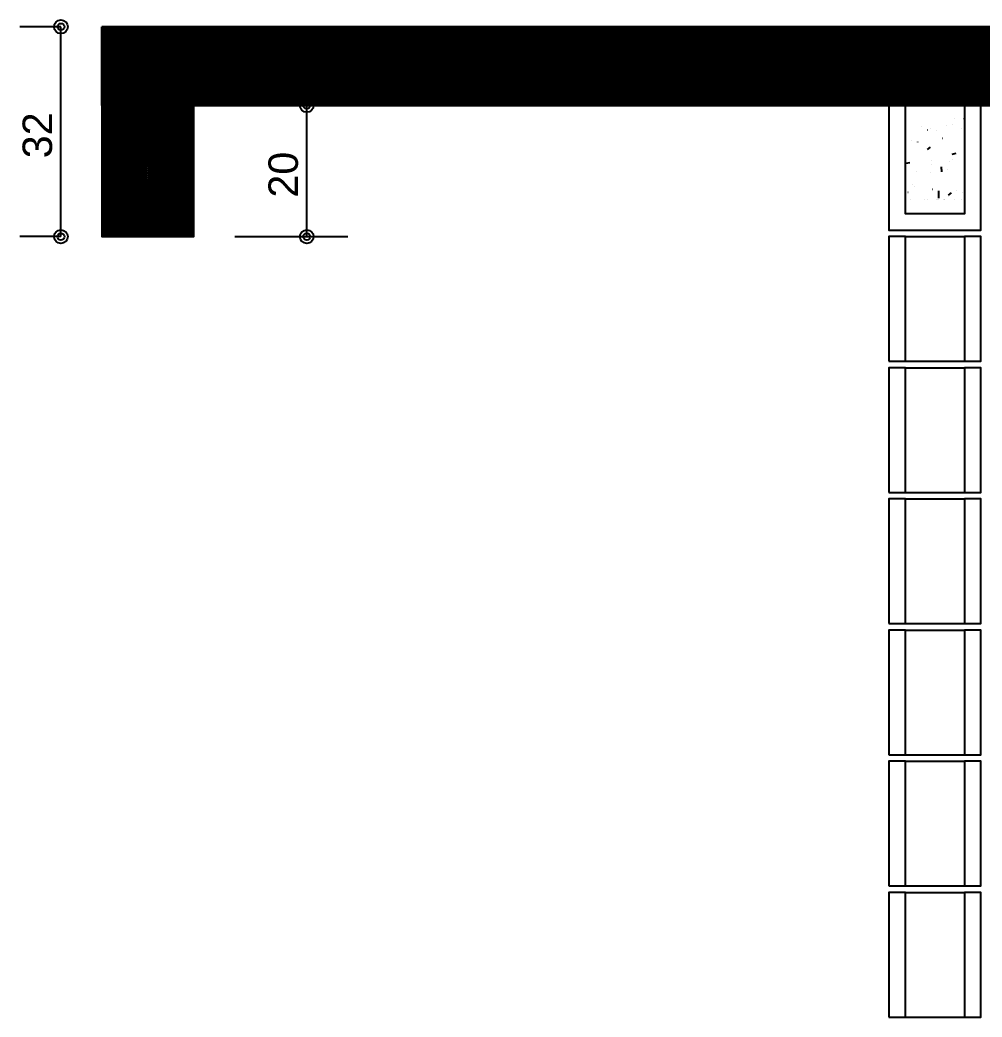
# Model space of a CAD drawing. Extents: x 0 to 119, y 0 to 84.
# Drawn here: x 67.45 to 73.32, y 57.34 to 63.42 of the extents above; entities that cross this region are included whole.
import ezdxf

# ---------------------------------------------------------------- set-up
doc = ezdxf.new("R2010")
doc.units = 0
doc.header["$MEASUREMENT"] = 0
for name, color, linetype in [('10', 252, 'CONTINUOUS'), ('29', 9, 'CONTINUOUS'), ('32', 250, 'CONTINUOUS'), ('6', 178, 'CONTINUOUS'), ('9', 8, 'CONTINUOUS')]:
    doc.layers.add(name, color=color, linetype=linetype)
doc.styles.add('TQS_ARIAL', font='arial.ttf')

msp = doc.modelspace()

# ---------------------------------------------------------------- linework, layer by layer
at = {"layer": '10', "color": 252, "linetype": 'Continuous'}
for p, q in [((72.851012, 62.898924), (73.211012, 62.898924)), ((72.851012, 62.897846), (73.211012, 62.897846)), ((72.851012, 62.897846), (73.211012, 62.897846)), ((72.851012, 62.098924), (73.211012, 62.098924)), ((72.851012, 61.338924), (73.211012, 61.338924)), ((72.851012, 61.298924), (73.211012, 61.298924)), ((72.851012, 60.538924), (73.211012, 60.538924)), ((72.851012, 60.498924), (73.211012, 60.498924)), ((72.851012, 59.738924), (73.211012, 59.738924)), ((72.851012, 59.698924), (73.211012, 59.698924)), ((72.851012, 58.938924), (73.211012, 58.938924)), ((72.851012, 58.898924), (73.211012, 58.898924)), ((72.851012, 58.138924), (73.211012, 58.138924)), ((72.851012, 58.098924), (73.211012, 58.098924)), ((72.851012, 57.338924), (73.211012, 57.338924))]:
    msp.add_line(p, q, dxfattribs=at)
for points in [[(72.851012, 62.898924), (72.751012, 62.898924), (72.751012, 62.138924), (73.311012, 62.138924), (73.311012, 62.898924), (73.211012, 62.898924), (73.211012, 62.238924), (72.851012, 62.238924), (72.851012, 62.898924)], [(72.751012, 61.338924), (72.851012, 61.338924), (72.851012, 62.098924), (72.751012, 62.098924), (72.751012, 61.338924)], [(73.211012, 61.338924), (73.311012, 61.338924), (73.311012, 62.098924), (73.211012, 62.098924), (73.211012, 61.338924)], [(72.751012, 60.538924), (72.851012, 60.538924), (72.851012, 61.298924), (72.751012, 61.298924), (72.751012, 60.538924)], [(73.211012, 60.538924), (73.311012, 60.538924), (73.311012, 61.298924), (73.211012, 61.298924), (73.211012, 60.538924)], [(72.751012, 59.738924), (72.851012, 59.738924), (72.851012, 60.498924), (72.751012, 60.498924), (72.751012, 59.738924)], [(73.211012, 59.738924), (73.311012, 59.738924), (73.311012, 60.498924), (73.211012, 60.498924), (73.211012, 59.738924)], [(72.751012, 58.938924), (72.851012, 58.938924), (72.851012, 59.698924), (72.751012, 59.698924), (72.751012, 58.938924)], [(73.211012, 58.938924), (73.311012, 58.938924), (73.311012, 59.698924), (73.211012, 59.698924), (73.211012, 58.938924)], [(72.751012, 58.138924), (72.851012, 58.138924), (72.851012, 58.898924), (72.751012, 58.898924), (72.751012, 58.138924)], [(73.211012, 58.138924), (73.311012, 58.138924), (73.311012, 58.898924), (73.211012, 58.898924), (73.211012, 58.138924)], [(72.751012, 57.338924), (72.851012, 57.338924), (72.851012, 58.098924), (72.751012, 58.098924), (72.751012, 57.338924)], [(73.211012, 57.338924), (73.311012, 57.338924), (73.311012, 58.098924), (73.211012, 58.098924), (73.211012, 57.338924)]]:
    msp.add_lwpolyline(points, dxfattribs=at)
at = {"layer": '29', "color": 9, "linetype": 'Continuous'}
for p, q in [((67.951012, 62.350726), (68.97921, 63.378924)), ((67.951012, 62.364868), (68.965068, 63.378924)), ((67.951012, 62.37901), (68.950926, 63.378924)), ((67.951012, 62.393152), (68.936784, 63.378924)), ((67.951012, 62.407294), (68.922642, 63.378924)), ((67.951012, 62.421437), (68.908499, 63.378924)), ((67.951012, 62.435579), (68.894357, 63.378924)), ((67.951012, 62.449721), (68.880215, 63.378924)), ((67.951012, 62.463863), (68.866073, 63.378924)), ((67.951012, 62.478005), (68.851931, 63.378924)), ((67.951012, 62.492147), (68.837789, 63.378924)), ((67.951012, 62.506289), (68.823647, 63.378924)), ((67.951012, 62.520432), (68.809505, 63.378924)), ((67.951012, 62.534574), (68.795362, 63.378924)), ((67.951012, 62.548716), (68.78122, 63.378924)), ((67.951012, 62.562858), (68.767078, 63.378924)), ((67.951012, 62.577), (68.752936, 63.378924)), ((67.951012, 62.591142), (68.738794, 63.378924)), ((67.951012, 62.605284), (68.724652, 63.378924)), ((67.951012, 62.619426), (68.71051, 63.378924)), ((67.951012, 62.633569), (68.696367, 63.378924)), ((67.951012, 62.647711), (68.682225, 63.378924)), ((67.951012, 62.661853), (68.668083, 63.378924)), ((67.951012, 62.675995), (68.653941, 63.378924)), ((67.951012, 62.690137), (68.639799, 63.378924)), ((67.951012, 62.704279), (68.625657, 63.378924)), ((67.951012, 62.718421), (68.611515, 63.378924)), ((67.951012, 62.732564), (68.597372, 63.378924)), ((67.951012, 62.746706), (68.58323, 63.378924)), ((67.951012, 62.760848), (68.569088, 63.378924)), ((67.951012, 62.77499), (68.554946, 63.378924)), ((67.951012, 62.789132), (68.540804, 63.378924)), ((67.951012, 62.803274), (68.526662, 63.378924)), ((67.951012, 62.817416), (68.51252, 63.378924)), ((67.951012, 62.831559), (68.498378, 63.378924)), ((67.951012, 62.845701), (68.484235, 63.378924)), ((67.951012, 62.859843), (68.470093, 63.378924)), ((67.951012, 62.873985), (68.455951, 63.378924)), ((67.951012, 62.888127), (68.441809, 63.378924)), ((67.951012, 62.902269), (68.427667, 63.378924)), ((67.951012, 62.916411), (68.413525, 63.378924)), ((67.951012, 62.930553), (68.399383, 63.378924)), ((67.951012, 62.944696), (68.38524, 63.378924)), ((67.951012, 62.958838), (68.371098, 63.378924)), ((67.951012, 62.97298), (68.356956, 63.378924)), ((67.951012, 62.987122), (68.342814, 63.378924)), ((67.951012, 63.001264), (68.328672, 63.378924)), ((67.951012, 63.015406), (68.31453, 63.378924)), ((67.951012, 63.029548), (68.300388, 63.378924)), ((67.951012, 63.043691), (68.286245, 63.378924)), ((67.951012, 63.057833), (68.272103, 63.378924)), ((67.951012, 63.071975), (68.257961, 63.378924)), ((67.951012, 63.086117), (68.243819, 63.378924)), ((67.951012, 63.100259), (68.229677, 63.378924)), ((67.951012, 63.114401), (68.215535, 63.378924)), ((67.951012, 63.128543), (68.201393, 63.378924)), ((67.951012, 63.142685), (68.187251, 63.378924)), ((67.951012, 63.156828), (68.173108, 63.378924)), ((67.951012, 63.17097), (68.158966, 63.378924)), ((67.951012, 63.185112), (68.144824, 63.378924)), ((67.951012, 63.199254), (68.130682, 63.378924)), ((67.951012, 63.213396), (68.11654, 63.378924)), ((67.951012, 63.227538), (68.102398, 63.378924)), ((67.951012, 63.24168), (68.088256, 63.378924)), ((67.951012, 63.255823), (68.074113, 63.378924)), ((67.951012, 63.269965), (68.059971, 63.378924)), ((67.951012, 63.284107), (68.045829, 63.378924)), ((67.951012, 63.298249), (68.031687, 63.378924)), ((67.951012, 63.312391), (68.017545, 63.378924)), ((67.951012, 63.326533), (68.003403, 63.378924)), ((67.951012, 63.340675), (67.989261, 63.378924)), ((67.951012, 63.354818), (67.975119, 63.378924)), ((67.951012, 63.36896), (67.960976, 63.378924)), ((67.951012, 63.37286), (68.511012, 62.81286)), ((67.959089, 63.378924), (68.511012, 62.827002)), ((67.973231, 63.378924), (68.511012, 62.841144)), ((67.987373, 63.378924), (68.511012, 62.855286)), ((68.001516, 63.378924), (68.511012, 62.869428)), ((68.015658, 63.378924), (68.511012, 62.88357)), ((68.0298, 63.378924), (68.511012, 62.897713)), ((68.043942, 63.378924), (68.523942, 62.898924)), ((68.058084, 63.378924), (68.538084, 62.898924)), ((68.072226, 63.378924), (68.552226, 62.898924)), ((68.086368, 63.378924), (68.566368, 62.898924)), ((68.10051, 63.378924), (68.58051, 62.898924)), ((68.114653, 63.378924), (68.594653, 62.898924)), ((68.128795, 63.378924), (68.608795, 62.898924)), ((68.142937, 63.378924), (68.622937, 62.898924)), ((68.157079, 63.378924), (68.637079, 62.898924)), ((68.171221, 63.378924), (68.651221, 62.898924)), ((68.185363, 63.378924), (68.665363, 62.898924)), ((68.199505, 63.378924), (68.679505, 62.898924)), ((68.213648, 63.378924), (68.693648, 62.898924)), ((68.22779, 63.378924), (68.70779, 62.898924)), ((68.241932, 63.378924), (68.721932, 62.898924)), ((68.256074, 63.378924), (68.736074, 62.898924)), ((68.270216, 63.378924), (68.750216, 62.898924)), ((68.284358, 63.378924), (68.764358, 62.898924)), ((68.2985, 63.378924), (68.7785, 62.898924)), ((68.312643, 63.378924), (68.792643, 62.898924)), ((68.326785, 63.378924), (68.806785, 62.898924)), ((68.340927, 63.378924), (68.820927, 62.898924)), ((68.355069, 63.378924), (68.835069, 62.898924)), ((68.369211, 63.378924), (68.849211, 62.898924)), ((68.383353, 63.378924), (68.863353, 62.898924)), ((68.397495, 63.378924), (68.877495, 62.898924)), ((68.411637, 63.378924), (68.891637, 62.898924)), ((68.42578, 63.378924), (68.90578, 62.898924)), ((68.439922, 63.378924), (68.919922, 62.898924)), ((68.454064, 63.378924), (68.934064, 62.898924)), ((68.468206, 63.378924), (68.948206, 62.898924)), ((68.482348, 63.378924), (68.962348, 62.898924)), ((68.49649, 63.378924), (68.97649, 62.898924)), ((68.511012, 63.378924), (68.990632, 62.898924)), ((68.513352, 62.898924), (68.993352, 63.378924)), ((68.524775, 63.378924), (69.004775, 62.898924)), ((68.527494, 62.898924), (69.007494, 63.378924)), ((68.538917, 63.378924), (69.018917, 62.898924)), ((68.541637, 62.898924), (69.021637, 63.378924)), ((68.553059, 63.378924), (69.033059, 62.898924)), ((68.555779, 62.898924), (69.035779, 63.378924)), ((68.567201, 63.378924), (69.047201, 62.898924)), ((68.569921, 62.898924), (69.049921, 63.378924)), ((68.581343, 63.378924), (69.061343, 62.898924)), ((68.584063, 62.898924), (69.064063, 63.378924)), ((68.595485, 63.378924), (69.075485, 62.898924)), ((68.598205, 62.898924), (69.078205, 63.378924)), ((68.609627, 63.378924), (69.089627, 62.898924)), ((68.612347, 62.898924), (69.092347, 63.378924)), ((68.623769, 63.378924), (69.103769, 62.898924)), ((68.626489, 62.898924), (69.106489, 63.378924)), ((68.637912, 63.378924), (69.117912, 62.898924)), ((68.640631, 62.898924), (69.120631, 63.378924)), ((68.652054, 63.378924), (69.132054, 62.898924)), ((68.654774, 62.898924), (69.134774, 63.378924)), ((68.666196, 63.378924), (69.146196, 62.898924)), ((68.668916, 62.898924), (69.148916, 63.378924)), ((68.680338, 63.378924), (69.160338, 62.898924)), ((68.683058, 62.898924), (69.163058, 63.378924)), ((68.69448, 63.378924), (69.17448, 62.898924)), ((68.6972, 62.898924), (69.1772, 63.378924)), ((68.708622, 63.378924), (69.188622, 62.898924)), ((68.711342, 62.898924), (69.191342, 63.378924)), ((68.722764, 63.378924), (69.202764, 62.898924)), ((68.725484, 62.898924), (69.205484, 63.378924)), ((68.736907, 63.378924), (69.216907, 62.898924)), ((68.739626, 62.898924), (69.219626, 63.378924)), ((68.751049, 63.378924), (69.231049, 62.898924)), ((68.753769, 62.898924), (69.233769, 63.378924)), ((68.765191, 63.378924), (69.245191, 62.898924)), ((68.767911, 62.898924), (69.247911, 63.378924)), ((68.779333, 63.378924), (69.259333, 62.898924)), ((68.782053, 62.898924), (69.262053, 63.378924)), ((68.793475, 63.378924), (69.273475, 62.898924)), ((68.796195, 62.898924), (69.276195, 63.378924)), ((68.807617, 63.378924), (69.287617, 62.898924)), ((68.810337, 62.898924), (69.290337, 63.378924)), ((68.821759, 63.378924), (69.301759, 62.898924)), ((68.824479, 62.898924), (69.304479, 63.378924)), ((68.835902, 63.378924), (69.315902, 62.898924)), ((68.838621, 62.898924), (69.318621, 63.378924)), ((68.850044, 63.378924), (69.330044, 62.898924)), ((68.852764, 62.898924), (69.332764, 63.378924)), ((68.864186, 63.378924), (69.344186, 62.898924)), ((68.866906, 62.898924), (69.346906, 63.378924)), ((68.878328, 63.378924), (69.358328, 62.898924)), ((68.881048, 62.898924), (69.361048, 63.378924)), ((68.89247, 63.378924), (69.37247, 62.898924)), ((68.89519, 62.898924), (69.37519, 63.378924)), ((68.906612, 63.378924), (69.386612, 62.898924)), ((68.909332, 62.898924), (69.389332, 63.378924)), ((68.920754, 63.378924), (69.400754, 62.898924)), ((68.923474, 62.898924), (69.403474, 63.378924)), ((68.934896, 63.378924), (69.414896, 62.898924)), ((68.937616, 62.898924), (69.417616, 63.378924)), ((68.949039, 63.378924), (69.429039, 62.898924)), ((68.951758, 62.898924), (69.431758, 63.378924)), ((68.963181, 63.378924), (69.443181, 62.898924)), ((68.965901, 62.898924), (69.445901, 63.378924)), ((68.977323, 63.378924), (69.457323, 62.898924)), ((68.980043, 62.898924), (69.460043, 63.378924)), ((68.991465, 63.378924), (69.471465, 62.898924)), ((68.994185, 62.898924), (69.474185, 63.378924)), ((69.005607, 63.378924), (69.485607, 62.898924)), ((69.008327, 62.898924), (69.488327, 63.378924)), ((69.019749, 63.378924), (69.499749, 62.898924)), ((69.022469, 62.898924), (69.502469, 63.378924)), ((69.033891, 63.378924), (69.513891, 62.898924)), ((69.036611, 62.898924), (69.516611, 63.378924)), ((69.048034, 63.378924), (69.528034, 62.898924)), ((69.050753, 62.898924), (69.530753, 63.378924)), ((69.062176, 63.378924), (69.542176, 62.898924)), ((69.064896, 62.898924), (69.544896, 63.378924)), ((69.076318, 63.378924), (69.556318, 62.898924)), ((69.079038, 62.898924), (69.559038, 63.378924)), ((69.09046, 63.378924), (69.57046, 62.898924)), ((69.09318, 62.898924), (69.57318, 63.378924)), ((69.104602, 63.378924), (69.584602, 62.898924)), ((69.107322, 62.898924), (69.587322, 63.378924)), ((69.118744, 63.378924), (69.598744, 62.898924)), ((69.121464, 62.898924), (69.601464, 63.378924)), ((69.132886, 63.378924), (69.612886, 62.898924)), ((69.135606, 62.898924), (69.615606, 63.378924)), ((69.147029, 63.378924), (69.627029, 62.898924)), ((69.149748, 62.898924), (69.629748, 63.378924)), ((69.161171, 63.378924), (69.641171, 62.898924)), ((69.163891, 62.898924), (69.643891, 63.378924)), ((69.175313, 63.378924), (69.655313, 62.898924)), ((69.178033, 62.898924), (69.658033, 63.378924)), ((69.189455, 63.378924), (69.669455, 62.898924)), ((69.192175, 62.898924), (69.672175, 63.378924)), ((69.203597, 63.378924), (69.683597, 62.898924)), ((69.206317, 62.898924), (69.686317, 63.378924)), ((69.217739, 63.378924), (69.697739, 62.898924)), ((69.220459, 62.898924), (69.700459, 63.378924)), ((69.231881, 63.378924), (69.711881, 62.898924)), ((69.234601, 62.898924), (69.714601, 63.378924)), ((69.246023, 63.378924), (69.726023, 62.898924)), ((69.248743, 62.898924), (69.728743, 63.378924)), ((69.260166, 63.378924), (69.740166, 62.898924)), ((69.262885, 62.898924), (69.742885, 63.378924)), ((69.274308, 63.378924), (69.754308, 62.898924)), ((69.277028, 62.898924), (69.757028, 63.378924)), ((69.28845, 63.378924), (69.76845, 62.898924)), ((69.29117, 62.898924), (69.77117, 63.378924)), ((69.302592, 63.378924), (69.782592, 62.898924)), ((69.305312, 62.898924), (69.785312, 63.378924)), ((69.316734, 63.378924), (69.796734, 62.898924)), ((69.319454, 62.898924), (69.799454, 63.378924)), ((69.330876, 63.378924), (69.810876, 62.898924)), ((69.333596, 62.898924), (69.813596, 63.378924)), ((69.345018, 63.378924), (69.825018, 62.898924)), ((69.347738, 62.898924), (69.827738, 63.378924)), ((69.359161, 63.378924), (69.839161, 62.898924)), ((69.36188, 62.898924), (69.84188, 63.378924)), ((69.373303, 63.378924), (69.853303, 62.898924)), ((69.376023, 62.898924), (69.856023, 63.378924)), ((69.387445, 63.378924), (69.867445, 62.898924)), ((69.390165, 62.898924), (69.870165, 63.378924)), ((69.401587, 63.378924), (69.881587, 62.898924)), ((69.404307, 62.898924), (69.884307, 63.378924)), ((69.415729, 63.378924), (69.895729, 62.898924)), ((69.418449, 62.898924), (69.898449, 63.378924)), ((69.429871, 63.378924), (69.909871, 62.898924)), ((69.432591, 62.898924), (69.912591, 63.378924)), ((69.444013, 63.378924), (69.924013, 62.898924)), ((69.446733, 62.898924), (69.926733, 63.378924)), ((69.458155, 63.378924), (69.938155, 62.898924)), ((69.460875, 62.898924), (69.940875, 63.378924)), ((69.472298, 63.378924), (69.952298, 62.898924)), ((69.475017, 62.898924), (69.955017, 63.378924)), ((69.48644, 63.378924), (69.96644, 62.898924)), ((69.48916, 62.898924), (69.96916, 63.378924)), ((69.500582, 63.378924), (69.980582, 62.898924)), ((69.503302, 62.898924), (69.983302, 63.378924)), ((69.514724, 63.378924), (69.994724, 62.898924)), ((69.517444, 62.898924), (69.997444, 63.378924)), ((69.528866, 63.378924), (70.008866, 62.898924)), ((69.531586, 62.898924), (70.011586, 63.378924)), ((69.543008, 63.378924), (70.023008, 62.898924)), ((69.545728, 62.898924), (70.025728, 63.378924)), ((69.55715, 63.378924), (70.03715, 62.898924)), ((69.55987, 62.898924), (70.03987, 63.378924)), ((69.571293, 63.378924), (70.051293, 62.898924)), ((69.574012, 62.898924), (70.054012, 63.378924)), ((69.585435, 63.378924), (70.065435, 62.898924)), ((69.588155, 62.898924), (70.068155, 63.378924)), ((69.599577, 63.378924), (70.079577, 62.898924)), ((69.602297, 62.898924), (70.082297, 63.378924)), ((69.613719, 63.378924), (70.093719, 62.898924)), ((69.616439, 62.898924), (70.096439, 63.378924)), ((69.627861, 63.378924), (70.107861, 62.898924)), ((69.630581, 62.898924), (70.110581, 63.378924)), ((69.642003, 63.378924), (70.122003, 62.898924)), ((69.644723, 62.898924), (70.124723, 63.378924)), ((69.656145, 63.378924), (70.136145, 62.898924)), ((69.658865, 62.898924), (70.138865, 63.378924)), ((69.670288, 63.378924), (70.150288, 62.898924)), ((69.673007, 62.898924), (70.153007, 63.378924)), ((69.68443, 63.378924), (70.16443, 62.898924)), ((69.68715, 62.898924), (70.16715, 63.378924)), ((69.698572, 63.378924), (70.178572, 62.898924)), ((69.701292, 62.898924), (70.181292, 63.378924)), ((69.712714, 63.378924), (70.192714, 62.898924)), ((69.715434, 62.898924), (70.195434, 63.378924)), ((69.726856, 63.378924), (70.206856, 62.898924)), ((69.729576, 62.898924), (70.209576, 63.378924)), ((69.740998, 63.378924), (70.220998, 62.898924)), ((69.743718, 62.898924), (70.223718, 63.378924)), ((69.75514, 63.378924), (70.23514, 62.898924)), ((69.75786, 62.898924), (70.23786, 63.378924)), ((69.769282, 63.378924), (70.249282, 62.898924)), ((69.772002, 62.898924), (70.252002, 63.378924)), ((69.783425, 63.378924), (70.263425, 62.898924)), ((69.786144, 62.898924), (70.266144, 63.378924)), ((69.797567, 63.378924), (70.277567, 62.898924)), ((69.800287, 62.898924), (70.280287, 63.378924)), ((69.811709, 63.378924), (70.291709, 62.898924)), ((69.814429, 62.898924), (70.294429, 63.378924)), ((69.825851, 63.378924), (70.305851, 62.898924)), ((69.828571, 62.898924), (70.308571, 63.378924)), ((69.839993, 63.378924), (70.319993, 62.898924)), ((69.842713, 62.898924), (70.322713, 63.378924)), ((69.854135, 63.378924), (70.334135, 62.898924)), ((69.856855, 62.898924), (70.336855, 63.378924)), ((69.868277, 63.378924), (70.348277, 62.898924)), ((69.870997, 62.898924), (70.350997, 63.378924)), ((69.88242, 63.378924), (70.36242, 62.898924)), ((69.885139, 62.898924), (70.365139, 63.378924)), ((69.896562, 63.378924), (70.376562, 62.898924)), ((69.899282, 62.898924), (70.379282, 63.378924)), ((69.910704, 63.378924), (70.390704, 62.898924)), ((69.913424, 62.898924), (70.393424, 63.378924)), ((69.924846, 63.378924), (70.404846, 62.898924)), ((69.927566, 62.898924), (70.407566, 63.378924)), ((69.938988, 63.378924), (70.418988, 62.898924)), ((69.941708, 62.898924), (70.421708, 63.378924)), ((69.95313, 63.378924), (70.43313, 62.898924)), ((69.95585, 62.898924), (70.43585, 63.378924)), ((69.967272, 63.378924), (70.447272, 62.898924)), ((69.969992, 62.898924), (70.449992, 63.378924)), ((69.981415, 63.378924), (70.461415, 62.898924)), ((69.984134, 62.898924), (70.464134, 63.378924)), ((69.995557, 63.378924), (70.475557, 62.898924)), ((69.998277, 62.898924), (70.478277, 63.378924)), ((70.009699, 63.378924), (70.489699, 62.898924)), ((70.012419, 62.898924), (70.492419, 63.378924)), ((70.023841, 63.378924), (70.503841, 62.898924)), ((70.026561, 62.898924), (70.506561, 63.378924)), ((70.037983, 63.378924), (70.517983, 62.898924)), ((70.040703, 62.898924), (70.520703, 63.378924)), ((70.052125, 63.378924), (70.532125, 62.898924)), ((70.054845, 62.898924), (70.534845, 63.378924)), ((70.066267, 63.378924), (70.546267, 62.898924)), ((70.068987, 62.898924), (70.548987, 63.378924)), ((70.080409, 63.378924), (70.560409, 62.898924)), ((70.083129, 62.898924), (70.563129, 63.378924)), ((70.094552, 63.378924), (70.574552, 62.898924)), ((70.097271, 62.898924), (70.577271, 63.378924)), ((70.108694, 63.378924), (70.588694, 62.898924)), ((70.111414, 62.898924), (70.591414, 63.378924)), ((70.122836, 63.378924), (70.602836, 62.898924)), ((70.125556, 62.898924), (70.605556, 63.378924)), ((70.136978, 63.378924), (70.616978, 62.898924)), ((70.139698, 62.898924), (70.619698, 63.378924)), ((70.15112, 63.378924), (70.63112, 62.898924)), ((70.15384, 62.898924), (70.63384, 63.378924)), ((70.165262, 63.378924), (70.645262, 62.898924)), ((70.167982, 62.898924), (70.647982, 63.378924)), ((70.179404, 63.378924), (70.659404, 62.898924)), ((70.182124, 62.898924), (70.662124, 63.378924)), ((70.193547, 63.378924), (70.673547, 62.898924)), ((70.196266, 62.898924), (70.676266, 63.378924)), ((70.207689, 63.378924), (70.687689, 62.898924)), ((70.210409, 62.898924), (70.690409, 63.378924)), ((70.221831, 63.378924), (70.701831, 62.898924)), ((70.224551, 62.898924), (70.704551, 63.378924)), ((70.235973, 63.378924), (70.715973, 62.898924)), ((70.238693, 62.898924), (70.718693, 63.378924)), ((70.250115, 63.378924), (70.730115, 62.898924)), ((70.252835, 62.898924), (70.732835, 63.378924)), ((70.264257, 63.378924), (70.744257, 62.898924)), ((70.266977, 62.898924), (70.746977, 63.378924)), ((70.278399, 63.378924), (70.758399, 62.898924)), ((70.281119, 62.898924), (70.761119, 63.378924)), ((70.292541, 63.378924), (70.772541, 62.898924)), ((70.295261, 62.898924), (70.775261, 63.378924)), ((70.306684, 63.378924), (70.786684, 62.898924)), ((70.309403, 62.898924), (70.789403, 63.378924)), ((70.320826, 63.378924), (70.800826, 62.898924)), ((70.323546, 62.898924), (70.803546, 63.378924)), ((70.334968, 63.378924), (70.814968, 62.898924)), ((70.337688, 62.898924), (70.817688, 63.378924)), ((70.34911, 63.378924), (70.82911, 62.898924)), ((70.35183, 62.898924), (70.83183, 63.378924)), ((70.363252, 63.378924), (70.843252, 62.898924)), ((70.365972, 62.898924), (70.845972, 63.378924)), ((70.377394, 63.378924), (70.857394, 62.898924)), ((70.380114, 62.898924), (70.860114, 63.378924)), ((70.391536, 63.378924), (70.871536, 62.898924)), ((70.394256, 62.898924), (70.874256, 63.378924)), ((70.405679, 63.378924), (70.885679, 62.898924)), ((70.408398, 62.898924), (70.888398, 63.378924)), ((70.419821, 63.378924), (70.899821, 62.898924)), ((70.422541, 62.898924), (70.902541, 63.378924)), ((70.433963, 63.378924), (70.913963, 62.898924)), ((70.436683, 62.898924), (70.916683, 63.378924)), ((70.448105, 63.378924), (70.928105, 62.898924)), ((70.450825, 62.898924), (70.930825, 63.378924)), ((70.462247, 63.378924), (70.942247, 62.898924)), ((70.464967, 62.898924), (70.944967, 63.378924)), ((70.476389, 63.378924), (70.956389, 62.898924)), ((70.479109, 62.898924), (70.959109, 63.378924)), ((70.490531, 63.378924), (70.970531, 62.898924)), ((70.493251, 62.898924), (70.973251, 63.378924)), ((70.504674, 63.378924), (70.984674, 62.898924)), ((70.507393, 62.898924), (70.987393, 63.378924)), ((70.518816, 63.378924), (70.998816, 62.898924)), ((70.521536, 62.898924), (71.001536, 63.378924)), ((70.532958, 63.378924), (71.012958, 62.898924)), ((70.535678, 62.898924), (71.015678, 63.378924)), ((70.5471, 63.378924), (71.0271, 62.898924)), ((70.54982, 62.898924), (71.02982, 63.378924)), ((70.561242, 63.378924), (71.041242, 62.898924)), ((70.563962, 62.898924), (71.043962, 63.378924)), ((70.575384, 63.378924), (71.055384, 62.898924)), ((70.578104, 62.898924), (71.058104, 63.378924)), ((70.589526, 63.378924), (71.069526, 62.898924)), ((70.592246, 62.898924), (71.072246, 63.378924)), ((70.603668, 63.378924), (71.083668, 62.898924)), ((70.606388, 62.898924), (71.086388, 63.378924)), ((70.617811, 63.378924), (71.097811, 62.898924)), ((70.62053, 62.898924), (71.10053, 63.378924)), ((70.631953, 63.378924), (71.111953, 62.898924)), ((70.634673, 62.898924), (71.114673, 63.378924)), ((70.646095, 63.378924), (71.126095, 62.898924)), ((70.648815, 62.898924), (71.128815, 63.378924)), ((70.660237, 63.378924), (71.140237, 62.898924)), ((70.662957, 62.898924), (71.142957, 63.378924)), ((70.674379, 63.378924), (71.154379, 62.898924)), ((70.677099, 62.898924), (71.157099, 63.378924)), ((70.688521, 63.378924), (71.168521, 62.898924)), ((70.691241, 62.898924), (71.171241, 63.378924)), ((70.702663, 63.378924), (71.182663, 62.898924)), ((70.705383, 62.898924), (71.185383, 63.378924)), ((70.716806, 63.378924), (71.196806, 62.898924)), ((70.719525, 62.898924), (71.199525, 63.378924)), ((70.730948, 63.378924), (71.210948, 62.898924)), ((70.733668, 62.898924), (71.213668, 63.378924)), ((70.74509, 63.378924), (71.22509, 62.898924)), ((70.74781, 62.898924), (71.22781, 63.378924)), ((70.759232, 63.378924), (71.239232, 62.898924)), ((70.761952, 62.898924), (71.241952, 63.378924)), ((70.773374, 63.378924), (71.253374, 62.898924)), ((70.776094, 62.898924), (71.256094, 63.378924)), ((70.787516, 63.378924), (71.267516, 62.898924)), ((70.790236, 62.898924), (71.270236, 63.378924)), ((70.801658, 63.378924), (71.281658, 62.898924)), ((70.804378, 62.898924), (71.284378, 63.378924)), ((70.815801, 63.378924), (71.295801, 62.898924)), ((70.81852, 62.898924), (71.29852, 63.378924)), ((70.829943, 63.378924), (71.309943, 62.898924)), ((70.832663, 62.898924), (71.312663, 63.378924)), ((70.844085, 63.378924), (71.324085, 62.898924)), ((70.846805, 62.898924), (71.326805, 63.378924)), ((70.858227, 63.378924), (71.338227, 62.898924)), ((70.860947, 62.898924), (71.340947, 63.378924)), ((70.872369, 63.378924), (71.352369, 62.898924)), ((70.875089, 62.898924), (71.355089, 63.378924)), ((70.886511, 63.378924), (71.366511, 62.898924)), ((70.889231, 62.898924), (71.369231, 63.378924)), ((70.900653, 63.378924), (71.380653, 62.898924)), ((70.903373, 62.898924), (71.383373, 63.378924)), ((70.914795, 63.378924), (71.394795, 62.898924)), ((70.917515, 62.898924), (71.397515, 63.378924)), ((70.928938, 63.378924), (71.408938, 62.898924)), ((70.931657, 62.898924), (71.411657, 63.378924)), ((70.94308, 63.378924), (71.42308, 62.898924)), ((70.9458, 62.898924), (71.4258, 63.378924)), ((70.957222, 63.378924), (71.437222, 62.898924)), ((70.959942, 62.898924), (71.439942, 63.378924)), ((70.971364, 63.378924), (71.451364, 62.898924)), ((70.974084, 62.898924), (71.454084, 63.378924)), ((70.985506, 63.378924), (71.465506, 62.898924)), ((70.988226, 62.898924), (71.468226, 63.378924)), ((70.999648, 63.378924), (71.479648, 62.898924)), ((71.002368, 62.898924), (71.482368, 63.378924)), ((71.01379, 63.378924), (71.49379, 62.898924)), ((71.01651, 62.898924), (71.49651, 63.378924)), ((71.027933, 63.378924), (71.507933, 62.898924)), ((71.030652, 62.898924), (71.510652, 63.378924)), ((71.042075, 63.378924), (71.522075, 62.898924)), ((71.044795, 62.898924), (71.524795, 63.378924)), ((71.056217, 63.378924), (71.536217, 62.898924)), ((71.058937, 62.898924), (71.538937, 63.378924)), ((71.070359, 63.378924), (71.550359, 62.898924)), ((71.073079, 62.898924), (71.553079, 63.378924)), ((71.084501, 63.378924), (71.564501, 62.898924)), ((71.087221, 62.898924), (71.567221, 63.378924)), ((71.098643, 63.378924), (71.578643, 62.898924)), ((71.101363, 62.898924), (71.581363, 63.378924)), ((71.112785, 63.378924), (71.592785, 62.898924)), ((71.115505, 62.898924), (71.595505, 63.378924)), ((71.126927, 63.378924), (71.606927, 62.898924)), ((71.129647, 62.898924), (71.609647, 63.378924)), ((71.14107, 63.378924), (71.62107, 62.898924)), ((71.143789, 62.898924), (71.623789, 63.378924)), ((71.155212, 63.378924), (71.635212, 62.898924)), ((71.157932, 62.898924), (71.637932, 63.378924)), ((71.169354, 63.378924), (71.649354, 62.898924)), ((71.172074, 62.898924), (71.652074, 63.378924)), ((71.183496, 63.378924), (71.663496, 62.898924)), ((71.186216, 62.898924), (71.666216, 63.378924)), ((71.197638, 63.378924), (71.677638, 62.898924)), ((71.200358, 62.898924), (71.680358, 63.378924)), ((71.21178, 63.378924), (71.69178, 62.898924)), ((71.2145, 62.898924), (71.6945, 63.378924)), ((71.225922, 63.378924), (71.705922, 62.898924)), ((71.228642, 62.898924), (71.708642, 63.378924)), ((71.240065, 63.378924), (71.720065, 62.898924)), ((71.242784, 62.898924), (71.722784, 63.378924)), ((71.254207, 63.378924), (71.734207, 62.898924)), ((71.256927, 62.898924), (71.736927, 63.378924)), ((71.268349, 63.378924), (71.748349, 62.898924)), ((71.271069, 62.898924), (71.751069, 63.378924)), ((71.282491, 63.378924), (71.762491, 62.898924)), ((71.285211, 62.898924), (71.765211, 63.378924)), ((71.296633, 63.378924), (71.776633, 62.898924)), ((71.299353, 62.898924), (71.779353, 63.378924)), ((71.310775, 63.378924), (71.790775, 62.898924)), ((71.313495, 62.898924), (71.793495, 63.378924)), ((71.324917, 63.378924), (71.804917, 62.898924)), ((71.327637, 62.898924), (71.807637, 63.378924)), ((71.33906, 63.378924), (71.81906, 62.898924)), ((71.341779, 62.898924), (71.821779, 63.378924)), ((71.353202, 63.378924), (71.833202, 62.898924)), ((71.355922, 62.898924), (71.835922, 63.378924)), ((71.367344, 63.378924), (71.847344, 62.898924)), ((71.370064, 62.898924), (71.850064, 63.378924)), ((71.381486, 63.378924), (71.861486, 62.898924)), ((71.384206, 62.898924), (71.864206, 63.378924)), ((71.395628, 63.378924), (71.875628, 62.898924)), ((71.398348, 62.898924), (71.878348, 63.378924)), ((71.40977, 63.378924), (71.88977, 62.898924)), ((71.41249, 62.898924), (71.89249, 63.378924)), ((71.423912, 63.378924), (71.903912, 62.898924)), ((71.426632, 62.898924), (71.906632, 63.378924)), ((71.438054, 63.378924), (71.918054, 62.898924)), ((71.440774, 62.898924), (71.920774, 63.378924)), ((71.452197, 63.378924), (71.932197, 62.898924)), ((71.454916, 62.898924), (71.934916, 63.378924)), ((71.466339, 63.378924), (71.946339, 62.898924)), ((71.469059, 62.898924), (71.949059, 63.378924)), ((71.480481, 63.378924), (71.960481, 62.898924)), ((71.483201, 62.898924), (71.963201, 63.378924)), ((71.494623, 63.378924), (71.974623, 62.898924)), ((71.497343, 62.898924), (71.977343, 63.378924)), ((71.508765, 63.378924), (71.988765, 62.898924)), ((71.511485, 62.898924), (71.991485, 63.378924)), ((71.522907, 63.378924), (72.002907, 62.898924)), ((71.525627, 62.898924), (72.005627, 63.378924)), ((71.537049, 63.378924), (72.017049, 62.898924)), ((71.539769, 62.898924), (72.019769, 63.378924)), ((71.551192, 63.378924), (72.031192, 62.898924)), ((71.553911, 62.898924), (72.033911, 63.378924)), ((71.565334, 63.378924), (72.045334, 62.898924)), ((71.568054, 62.898924), (72.048054, 63.378924)), ((71.579476, 63.378924), (72.059476, 62.898924)), ((71.582196, 62.898924), (72.062196, 63.378924)), ((71.593618, 63.378924), (72.073618, 62.898924)), ((71.596338, 62.898924), (72.076338, 63.378924)), ((71.60776, 63.378924), (72.08776, 62.898924)), ((71.61048, 62.898924), (72.09048, 63.378924)), ((71.621902, 63.378924), (72.101902, 62.898924)), ((71.624622, 62.898924), (72.104622, 63.378924)), ((71.636044, 63.378924), (72.116044, 62.898924)), ((71.638764, 62.898924), (72.118764, 63.378924)), ((71.650187, 63.378924), (72.130187, 62.898924)), ((71.652906, 62.898924), (72.132906, 63.378924)), ((71.664329, 63.378924), (72.144329, 62.898924)), ((71.667049, 62.898924), (72.147049, 63.378924)), ((71.678471, 63.378924), (72.158471, 62.898924)), ((71.681191, 62.898924), (72.161191, 63.378924)), ((71.692613, 63.378924), (72.172613, 62.898924)), ((71.695333, 62.898924), (72.175333, 63.378924)), ((71.706755, 63.378924), (72.186755, 62.898924)), ((71.709475, 62.898924), (72.189475, 63.378924)), ((71.720897, 63.378924), (72.200897, 62.898924)), ((71.723617, 62.898924), (72.203617, 63.378924)), ((71.735039, 63.378924), (72.215039, 62.898924)), ((71.737759, 62.898924), (72.217759, 63.378924)), ((71.749181, 63.378924), (72.229181, 62.898924)), ((71.751901, 62.898924), (72.231901, 63.378924)), ((71.763324, 63.378924), (72.243324, 62.898924)), ((71.766043, 62.898924), (72.246043, 63.378924)), ((71.777466, 63.378924), (72.257466, 62.898924)), ((71.780186, 62.898924), (72.260186, 63.378924)), ((71.791608, 63.378924), (72.271608, 62.898924)), ((71.794328, 62.898924), (72.274328, 63.378924)), ((71.80575, 63.378924), (72.28575, 62.898924)), ((71.80847, 62.898924), (72.28847, 63.378924)), ((71.819892, 63.378924), (72.299892, 62.898924)), ((71.822612, 62.898924), (72.302612, 63.378924)), ((71.834034, 63.378924), (72.314034, 62.898924)), ((71.836754, 62.898924), (72.316754, 63.378924)), ((71.848176, 63.378924), (72.328176, 62.898924)), ((71.850896, 62.898924), (72.330896, 63.378924)), ((71.862319, 63.378924), (72.342319, 62.898924)), ((71.865038, 62.898924), (72.345038, 63.378924)), ((71.876461, 63.378924), (72.356461, 62.898924)), ((71.879181, 62.898924), (72.359181, 63.378924)), ((71.890603, 63.378924), (72.370603, 62.898924)), ((71.893323, 62.898924), (72.373323, 63.378924)), ((71.904745, 63.378924), (72.384745, 62.898924)), ((71.907465, 62.898924), (72.387465, 63.378924)), ((71.918887, 63.378924), (72.398887, 62.898924)), ((71.921607, 62.898924), (72.401607, 63.378924)), ((71.933029, 63.378924), (72.413029, 62.898924)), ((71.935749, 62.898924), (72.415749, 63.378924)), ((71.947171, 63.378924), (72.427171, 62.898924)), ((71.949891, 62.898924), (72.429891, 63.378924)), ((71.961313, 63.378924), (72.441313, 62.898924)), ((71.964033, 62.898924), (72.444033, 63.378924)), ((71.975456, 63.378924), (72.455456, 62.898924)), ((71.978175, 62.898924), (72.458175, 63.378924)), ((71.989598, 63.378924), (72.469598, 62.898924)), ((71.992318, 62.898924), (72.472318, 63.378924)), ((72.00374, 63.378924), (72.48374, 62.898924)), ((72.00646, 62.898924), (72.48646, 63.378924)), ((72.017882, 63.378924), (72.497882, 62.898924)), ((72.020602, 62.898924), (72.500602, 63.378924)), ((72.032024, 63.378924), (72.512024, 62.898924)), ((72.034744, 62.898924), (72.514744, 63.378924)), ((72.046166, 63.378924), (72.526166, 62.898924)), ((72.048886, 62.898924), (72.528886, 63.378924)), ((72.060308, 63.378924), (72.540308, 62.898924)), ((72.063028, 62.898924), (72.543028, 63.378924)), ((72.074451, 63.378924), (72.554451, 62.898924)), ((72.07717, 62.898924), (72.55717, 63.378924)), ((72.088593, 63.378924), (72.568593, 62.898924)), ((72.091313, 62.898924), (72.571313, 63.378924)), ((72.102735, 63.378924), (72.582735, 62.898924)), ((72.105455, 62.898924), (72.585455, 63.378924)), ((72.116877, 63.378924), (72.596877, 62.898924)), ((72.119597, 62.898924), (72.599597, 63.378924)), ((72.131019, 63.378924), (72.611019, 62.898924)), ((72.133739, 62.898924), (72.613739, 63.378924)), ((72.145161, 63.378924), (72.625161, 62.898924)), ((72.147881, 62.898924), (72.627881, 63.378924)), ((72.159303, 63.378924), (72.639303, 62.898924)), ((72.162023, 62.898924), (72.642023, 63.378924)), ((72.173446, 63.378924), (72.653446, 62.898924)), ((72.176165, 62.898924), (72.656165, 63.378924)), ((72.187588, 63.378924), (72.667588, 62.898924)), ((72.190308, 62.898924), (72.670308, 63.378924)), ((72.20173, 63.378924), (72.68173, 62.898924)), ((72.20445, 62.898924), (72.68445, 63.378924)), ((72.215872, 63.378924), (72.695872, 62.898924)), ((72.218592, 62.898924), (72.698592, 63.378924)), ((72.230014, 63.378924), (72.710014, 62.898924)), ((72.232734, 62.898924), (72.712734, 63.378924)), ((72.244156, 63.378924), (72.724156, 62.898924)), ((72.246876, 62.898924), (72.726876, 63.378924)), ((72.258298, 63.378924), (72.738298, 62.898924)), ((72.261018, 62.898924), (72.741018, 63.378924)), ((72.27244, 63.378924), (72.75244, 62.898924)), ((72.27516, 62.898924), (72.75516, 63.378924)), ((72.286583, 63.378924), (72.766583, 62.898924)), ((72.289302, 62.898924), (72.769302, 63.378924)), ((72.300725, 63.378924), (72.780725, 62.898924)), ((72.303445, 62.898924), (72.783445, 63.378924)), ((72.314867, 63.378924), (72.794867, 62.898924)), ((72.317587, 62.898924), (72.797587, 63.378924)), ((72.329009, 63.378924), (72.809009, 62.898924)), ((72.331729, 62.898924), (72.811729, 63.378924)), ((72.343151, 63.378924), (72.823151, 62.898924)), ((72.345871, 62.898924), (72.825871, 63.378924)), ((72.357293, 63.378924), (72.837293, 62.898924)), ((72.360013, 62.898924), (72.840013, 63.378924)), ((72.371435, 63.378924), (72.851435, 62.898924)), ((72.374155, 62.898924), (72.854155, 63.378924)), ((72.385578, 63.378924), (72.865578, 62.898924)), ((72.388297, 62.898924), (72.868297, 63.378924)), ((72.39972, 63.378924), (72.87972, 62.898924)), ((72.40244, 62.898924), (72.88244, 63.378924)), ((72.413862, 63.378924), (72.893862, 62.898924)), ((72.416582, 62.898924), (72.896582, 63.378924)), ((72.428004, 63.378924), (72.908004, 62.898924)), ((72.430724, 62.898924), (72.910724, 63.378924)), ((72.442146, 63.378924), (72.922146, 62.898924)), ((72.444866, 62.898924), (72.924866, 63.378924)), ((72.456288, 63.378924), (72.936288, 62.898924)), ((72.459008, 62.898924), (72.939008, 63.378924)), ((72.47043, 63.378924), (72.95043, 62.898924)), ((72.47315, 62.898924), (72.95315, 63.378924)), ((72.484573, 63.378924), (72.964573, 62.898924)), ((72.487292, 62.898924), (72.967292, 63.378924)), ((72.498715, 63.378924), (72.978715, 62.898924)), ((72.501435, 62.898924), (72.981435, 63.378924)), ((72.512857, 63.378924), (72.992857, 62.898924)), ((72.515577, 62.898924), (72.995577, 63.378924)), ((72.526999, 63.378924), (73.006999, 62.898924)), ((72.529719, 62.898924), (73.009719, 63.378924)), ((72.541141, 63.378924), (73.021141, 62.898924)), ((72.543861, 62.898924), (73.023861, 63.378924)), ((72.555283, 63.378924), (73.035283, 62.898924)), ((72.558003, 62.898924), (73.038003, 63.378924)), ((72.569425, 63.378924), (73.049425, 62.898924)), ((72.572145, 62.898924), (73.052145, 63.378924)), ((72.583567, 63.378924), (73.063567, 62.898924)), ((72.586287, 62.898924), (73.066287, 63.378924)), ((72.59771, 63.378924), (73.07771, 62.898924)), ((72.600429, 62.898924), (73.080429, 63.378924)), ((72.611852, 63.378924), (73.091852, 62.898924)), ((72.614572, 62.898924), (73.094572, 63.378924)), ((72.625994, 63.378924), (73.105994, 62.898924)), ((72.628714, 62.898924), (73.108714, 63.378924)), ((72.640136, 63.378924), (73.120136, 62.898924)), ((72.642856, 62.898924), (73.122856, 63.378924)), ((72.654278, 63.378924), (73.134278, 62.898924)), ((72.656998, 62.898924), (73.136998, 63.378924)), ((72.66842, 63.378924), (73.14842, 62.898924)), ((72.67114, 62.898924), (73.15114, 63.378924)), ((72.682562, 63.378924), (73.162562, 62.898924)), ((72.685282, 62.898924), (73.165282, 63.378924)), ((72.696705, 63.378924), (73.176705, 62.898924)), ((72.699424, 62.898924), (73.179424, 63.378924)), ((72.710847, 63.378924), (73.190847, 62.898924)), ((72.713567, 62.898924), (73.193567, 63.378924)), ((72.724989, 63.378924), (73.204989, 62.898924)), ((72.727709, 62.898924), (73.207709, 63.378924)), ((72.739131, 63.378924), (73.219131, 62.898924)), ((72.741851, 62.898924), (73.221851, 63.378924)), ((72.753273, 63.378924), (73.233273, 62.898924)), ((72.755993, 62.898924), (73.235993, 63.378924)), ((72.767415, 63.378924), (73.247415, 62.898924)), ((72.770135, 62.898924), (73.250135, 63.378924)), ((72.781557, 63.378924), (73.261557, 62.898924)), ((72.784277, 62.898924), (73.264277, 63.378924)), ((72.795699, 63.378924), (73.275699, 62.898924)), ((72.798419, 62.898924), (73.278419, 63.378924)), ((72.809842, 63.378924), (73.289842, 62.898924)), ((72.812561, 62.898924), (73.292561, 63.378924)), ((72.823984, 63.378924), (73.303984, 62.898924)), ((72.826704, 62.898924), (73.306704, 63.378924)), ((72.838126, 63.378924), (73.318126, 62.898924)), ((72.840846, 62.898924), (73.320846, 63.378924)), ((72.852268, 63.378924), (73.332268, 62.898924)), ((72.854988, 62.898924), (73.334988, 63.378924)), ((72.86641, 63.378924), (73.34641, 62.898924)), ((72.86913, 62.898924), (73.34913, 63.378924)), ((72.880552, 63.378924), (73.360552, 62.898924)), ((72.883272, 62.898924), (73.363272, 63.378924)), ((72.894694, 63.378924), (73.374694, 62.898924)), ((72.897414, 62.898924), (73.377414, 63.378924)), ((72.908837, 63.378924), (73.388837, 62.898924)), ((72.911556, 62.898924), (73.391556, 63.378924)), ((72.922979, 63.378924), (73.402979, 62.898924)), ((72.925699, 62.898924), (73.405699, 63.378924)), ((72.937121, 63.378924), (73.417121, 62.898924)), ((72.939841, 62.898924), (73.419841, 63.378924)), ((72.951263, 63.378924), (73.431263, 62.898924)), ((72.953983, 62.898924), (73.433983, 63.378924)), ((72.965405, 63.378924), (73.445405, 62.898924)), ((72.968125, 62.898924), (73.448125, 63.378924)), ((72.979547, 63.378924), (73.459547, 62.898924)), ((72.982267, 62.898924), (73.462267, 63.378924)), ((72.993689, 63.378924), (73.473689, 62.898924)), ((72.996409, 62.898924), (73.476409, 63.378924)), ((73.007832, 63.378924), (73.487832, 62.898924)), ((73.010551, 62.898924), (73.490551, 63.378924)), ((73.021974, 63.378924), (73.501974, 62.898924)), ((73.024694, 62.898924), (73.504694, 63.378924)), ((73.036116, 63.378924), (73.516116, 62.898924)), ((73.038836, 62.898924), (73.518836, 63.378924)), ((73.050258, 63.378924), (73.530258, 62.898924)), ((73.052978, 62.898924), (73.532978, 63.378924)), ((73.0644, 63.378924), (73.5444, 62.898924)), ((73.06712, 62.898924), (73.54712, 63.378924)), ((73.078542, 63.378924), (73.558542, 62.898924)), ((73.081262, 62.898924), (73.561262, 63.378924)), ((73.092684, 63.378924), (73.572684, 62.898924)), ((73.095404, 62.898924), (73.575404, 63.378924)), ((73.106826, 63.378924), (73.586826, 62.898924)), ((73.109546, 62.898924), (73.589546, 63.378924)), ((73.120969, 63.378924), (73.600969, 62.898924)), ((73.123688, 62.898924), (73.603688, 63.378924)), ((73.135111, 63.378924), (73.615111, 62.898924)), ((73.137831, 62.898924), (73.617831, 63.378924)), ((73.149253, 63.378924), (73.629253, 62.898924)), ((73.151973, 62.898924), (73.631973, 63.378924)), ((73.163395, 63.378924), (73.643395, 62.898924)), ((73.166115, 62.898924), (73.646115, 63.378924)), ((73.177537, 63.378924), (73.657537, 62.898924)), ((73.180257, 62.898924), (73.660257, 63.378924)), ((73.191679, 63.378924), (73.671679, 62.898924)), ((73.194399, 62.898924), (73.674399, 63.378924)), ((73.205821, 63.378924), (73.685821, 62.898924)), ((73.208541, 62.898924), (73.688541, 63.378924)), ((73.219964, 63.378924), (73.699964, 62.898924)), ((73.222683, 62.898924), (73.702683, 63.378924)), ((73.234106, 63.378924), (73.714106, 62.898924)), ((73.236826, 62.898924), (73.716826, 63.378924)), ((73.248248, 63.378924), (73.728248, 62.898924)), ((73.250968, 62.898924), (73.730968, 63.378924)), ((73.26239, 63.378924), (73.74239, 62.898924)), ((73.26511, 62.898924), (73.74511, 63.378924)), ((73.276532, 63.378924), (73.756532, 62.898924)), ((73.279252, 62.898924), (73.759252, 63.378924)), ((73.290674, 63.378924), (73.770674, 62.898924)), ((73.293394, 62.898924), (73.773394, 63.378924)), ((73.304816, 63.378924), (73.784816, 62.898924)), ((73.307536, 62.898924), (73.787536, 63.378924)), ((67.951012, 63.358718), (68.511012, 62.798718)), ((67.951012, 63.344576), (68.511012, 62.784576)), ((67.951012, 63.330433), (68.511012, 62.770433)), ((67.951012, 63.316291), (68.511012, 62.756291)), ((67.951012, 63.302149), (68.511012, 62.742149)), ((67.951012, 63.288007), (68.511012, 62.728007)), ((67.951012, 63.273865), (68.511012, 62.713865)), ((67.951012, 63.259723), (68.511012, 62.699723)), ((67.951012, 63.245581), (68.511012, 62.685581)), ((67.951012, 63.231438), (68.511012, 62.671438)), ((67.951012, 63.217296), (68.511012, 62.657296)), ((67.951012, 63.203154), (68.511012, 62.643154)), ((67.951012, 63.189012), (68.511012, 62.629012)), ((67.951012, 63.17487), (68.511012, 62.61487)), ((67.951012, 63.160728), (68.511012, 62.600728)), ((67.951012, 63.146586), (68.511012, 62.586586)), ((67.951012, 63.132443), (68.511012, 62.572443)), ((67.951012, 63.118301), (68.511012, 62.558301)), ((67.951012, 63.104159), (68.511012, 62.544159)), ((67.951012, 63.090017), (68.511012, 62.530017)), ((67.951012, 63.075875), (68.511012, 62.515875)), ((67.951012, 63.061733), (68.511012, 62.501733)), ((67.951012, 63.047591), (68.511012, 62.487591)), ((67.951012, 63.033449), (68.511012, 62.473449)), ((67.951012, 63.019306), (68.511012, 62.459306)), ((67.951012, 63.005164), (68.511012, 62.445164)), ((67.951012, 62.991022), (68.511012, 62.431022)), ((67.951012, 62.97688), (68.511012, 62.41688)), ((67.951012, 62.962738), (68.511012, 62.402738)), ((67.951012, 62.948596), (68.511012, 62.388596)), ((67.951012, 62.934454), (68.511012, 62.374454)), ((67.951012, 62.920311), (68.511012, 62.360311)), ((67.951012, 62.906169), (68.511012, 62.346169)), ((67.951012, 62.336584), (68.511012, 62.896584)), ((67.951012, 62.892027), (68.511012, 62.332027)), ((67.951012, 62.322442), (68.511012, 62.882442)), ((67.951012, 62.877885), (68.511012, 62.317885)), ((67.951012, 62.308299), (68.511012, 62.868299)), ((67.951012, 62.863743), (68.511012, 62.303743)), ((67.951012, 62.294157), (68.511012, 62.854157)), ((67.951012, 62.849601), (68.511012, 62.289601)), ((67.951012, 62.280015), (68.511012, 62.840015)), ((67.951012, 62.835459), (68.511012, 62.275459)), ((67.951012, 62.265873), (68.511012, 62.825873)), ((67.951012, 62.821317), (68.511012, 62.261317)), ((67.951012, 62.251731), (68.511012, 62.811731)), ((67.951012, 62.807174), (68.511012, 62.247174)), ((67.951012, 62.237589), (68.511012, 62.797589)), ((67.951012, 62.793032), (68.511012, 62.233032)), ((67.951012, 62.223447), (68.511012, 62.783447)), ((67.951012, 62.77889), (68.511012, 62.21889)), ((67.951012, 62.209305), (68.511012, 62.769305)), ((67.951012, 62.764748), (68.511012, 62.204748)), ((72.948454, 62.767737), (72.948698, 62.768054)), ((73.103616, 62.778028), (73.104006, 62.778114)), ((73.137696, 62.779984), (73.13794, 62.780302)), ((73.15326, 62.817641), (73.153312, 62.818038)), ((73.206756, 62.814465), (73.211662, 62.818582)), ((67.951012, 62.195162), (68.511012, 62.755162)), ((67.951012, 62.750606), (68.511012, 62.190606)), ((67.951012, 62.18102), (68.511012, 62.74102)), ((67.951012, 62.736464), (68.511012, 62.176464)), ((67.951012, 62.166878), (68.511012, 62.726878)), ((67.951012, 62.722322), (68.511012, 62.162322)), ((67.951012, 62.152736), (68.511012, 62.712736)), ((67.951012, 62.708179), (68.511012, 62.148179)), ((72.851662, 62.74374), (72.851662, 62.74374)), ((72.851662, 62.74374), (72.851662, 62.74374)), ((72.851662, 62.74374), (72.851662, 62.74374)), ((72.851662, 62.731494), (72.851662, 62.731494)), ((72.851662, 62.722171), (72.851662, 62.722171)), ((72.851662, 62.722171), (72.851662, 62.722171)), ((72.851662, 62.722171), (72.851662, 62.722171)), ((72.85456, 62.743866), (72.854959, 62.743884)), ((72.984436, 62.749537), (72.984836, 62.749554)), ((73.005986, 62.756384), (73.006377, 62.75647)), ((73.040374, 62.74685), (73.040426, 62.747247)), ((73.191439, 62.758575), (73.191839, 62.758592)), ((67.951012, 62.138594), (68.511012, 62.698594)), ((67.951012, 62.694037), (68.511012, 62.134037)), ((67.951012, 62.124452), (68.511012, 62.684452)), ((67.951012, 62.679895), (68.511012, 62.119895)), ((67.951012, 62.11031), (68.511012, 62.67031)), ((67.951012, 62.665753), (68.511012, 62.105753)), ((67.951012, 62.651611), (68.503698, 62.098924)), ((67.953769, 62.098924), (68.511012, 62.656167)), ((67.967911, 62.098924), (68.511012, 62.642025)), ((72.851662, 62.641595), (72.851662, 62.641595)), ((72.851662, 62.641595), (72.851662, 62.641595)), ((72.886969, 62.687608), (72.887213, 62.687925)), ((72.927488, 62.676059), (72.92754, 62.676456)), ((72.986135, 62.629343), (73.00452, 62.644769)), ((73.076211, 62.699856), (73.076455, 62.700173)), ((73.209724, 62.69183), (73.210114, 62.691917)), ((67.951012, 62.637469), (68.489556, 62.098924)), ((67.951012, 62.623327), (68.475414, 62.098924)), ((67.951012, 62.609184), (68.461272, 62.098924)), ((67.951012, 62.595042), (68.44713, 62.098924)), ((67.951012, 62.5809), (68.432987, 62.098924)), ((67.982053, 62.098924), (68.511012, 62.627883)), ((67.996195, 62.098924), (68.511012, 62.613741)), ((68.010337, 62.098924), (68.511012, 62.599599)), ((68.024479, 62.098924), (68.511012, 62.585457)), ((72.851662, 62.61245), (72.851662, 62.61245)), ((72.851662, 62.61245), (72.851662, 62.61245)), ((72.851662, 62.61245), (72.851662, 62.61245)), ((73.136293, 62.602437), (73.159852, 62.607017)), ((67.951012, 62.566758), (68.418845, 62.098924)), ((67.951012, 62.552616), (68.404703, 62.098924)), ((67.951012, 62.538474), (68.390561, 62.098924)), ((67.951012, 62.524332), (68.376419, 62.098924)), ((68.038621, 62.098924), (68.511012, 62.571315)), ((68.052764, 62.098924), (68.511012, 62.557173)), ((68.066906, 62.098924), (68.511012, 62.54303)), ((68.081048, 62.098924), (68.511012, 62.528888)), ((72.851662, 62.556442), (72.851662, 62.556442)), ((72.851662, 62.556442), (72.851662, 62.556442)), ((72.851662, 62.556442), (72.851662, 62.556442)), ((72.851662, 62.547111), (72.851662, 62.547111)), ((72.853584, 62.547484), (72.877143, 62.552064)), ((73.00752, 62.563247), (73.00792, 62.563264)), ((73.009274, 62.537671), (73.009665, 62.537758)), ((73.07422, 62.494939), (73.071605, 62.524825)), ((73.119218, 62.559073), (73.119271, 62.559469)), ((73.137396, 62.568917), (73.137796, 62.568935)), ((67.951012, 62.51019), (68.362277, 62.098924)), ((67.951012, 62.496047), (68.348135, 62.098924)), ((67.951012, 62.481905), (68.333992, 62.098924)), ((67.951012, 62.467763), (68.31985, 62.098924)), ((68.09519, 62.098924), (68.511012, 62.514746)), ((68.109332, 62.098924), (68.511012, 62.500604)), ((68.123474, 62.098924), (68.511012, 62.486462)), ((68.137616, 62.098924), (68.511012, 62.47232)), ((72.851662, 62.516506), (72.851662, 62.516506)), ((72.851662, 62.502729), (72.851662, 62.502729)), ((72.851662, 62.502729), (72.851662, 62.502729)), ((72.921099, 62.497709), (72.921342, 62.498026)), ((73.006333, 62.488281), (73.006385, 62.488678)), ((73.110341, 62.509957), (73.110585, 62.510274)), ((67.951012, 62.453621), (68.305708, 62.098924)), ((67.951012, 62.439479), (68.291566, 62.098924)), ((67.951012, 62.425337), (68.277424, 62.098924)), ((67.951012, 62.411195), (68.263282, 62.098924)), ((68.151758, 62.098924), (68.511012, 62.458178)), ((68.165901, 62.098924), (68.511012, 62.444035)), ((68.180043, 62.098924), (68.511012, 62.429893)), ((68.194185, 62.098924), (68.511012, 62.415751)), ((68.208327, 62.098924), (68.511012, 62.401609)), ((72.851662, 62.407217), (72.851662, 62.407217)), ((72.893447, 62.41749), (72.893499, 62.417887)), ((72.908407, 62.405589), (72.908798, 62.405675)), ((73.206564, 62.40098), (73.206808, 62.401297)), ((67.951012, 62.397052), (68.24914, 62.098924)), ((67.951012, 62.38291), (68.234997, 62.098924)), ((67.951012, 62.368768), (68.220855, 62.098924)), ((67.951012, 62.354626), (68.206713, 62.098924)), ((67.951012, 62.340484), (68.192571, 62.098924)), ((68.222469, 62.098924), (68.511012, 62.387467)), ((68.236611, 62.098924), (68.511012, 62.373325)), ((68.250753, 62.098924), (68.511012, 62.359183)), ((68.264896, 62.098924), (68.511012, 62.34504)), ((72.851662, 62.393008), (72.851662, 62.393008)), ((72.851662, 62.369143), (72.851662, 62.369143)), ((72.851662, 62.369143), (72.851662, 62.369143)), ((72.86676, 62.369803), (72.86716, 62.36982)), ((73.017322, 62.388732), (73.017566, 62.38905)), ((73.055508, 62.332553), (73.054578, 62.377543)), ((73.112145, 62.341035), (73.112535, 62.341122)), ((73.113248, 62.351045), (73.131633, 62.366472)), ((73.16048, 62.382627), (73.16088, 62.382644)), ((73.197515, 62.367131), (73.197567, 62.367527)), ((67.951012, 62.326342), (68.178429, 62.098924)), ((67.951012, 62.3122), (68.164287, 62.098924)), ((67.951012, 62.298057), (68.150145, 62.098924)), ((67.951012, 62.283915), (68.136003, 62.098924)), ((68.279038, 62.098924), (68.511012, 62.330898)), ((68.29318, 62.098924), (68.511012, 62.316756)), ((68.307322, 62.098924), (68.511012, 62.302614)), ((68.321464, 62.098924), (68.511012, 62.288472)), ((72.881337, 62.325512), (72.881337, 62.325512)), ((72.881337, 62.325512), (72.881337, 62.325512)), ((72.881337, 62.325512), (72.881337, 62.325512)), ((72.968812, 62.325512), (72.968812, 62.325512)), ((72.968812, 62.325512), (72.968812, 62.325512)), ((72.968812, 62.325512), (72.968812, 62.325512)), ((72.984903, 62.325512), (72.984903, 62.325512)), ((72.984903, 62.325512), (72.984903, 62.325512)), ((72.984903, 62.325512), (72.984903, 62.325512)), ((73.042123, 62.325512), (73.042123, 62.325512)), ((73.045882, 62.325512), (73.045882, 62.325512)), ((73.055653, 62.325512), (73.055653, 62.325512)), ((73.082819, 62.325512), (73.082819, 62.325512)), ((73.08847, 62.325512), (73.08847, 62.325512)), ((73.08847, 62.325512), (73.08847, 62.325512)), ((73.08847, 62.325512), (73.08847, 62.325512)), ((73.089043, 62.325512), (73.089043, 62.325512)), ((73.148656, 62.325512), (73.148656, 62.325512)), ((73.148656, 62.325512), (73.148656, 62.325512)), ((73.148656, 62.325512), (73.148656, 62.325512)), ((73.192036, 62.325512), (73.192036, 62.325512)), ((73.192036, 62.325512), (73.192036, 62.325512)), ((67.951012, 62.269773), (68.12186, 62.098924)), ((67.951012, 62.255631), (68.107718, 62.098924)), ((67.951012, 62.241489), (68.093576, 62.098924)), ((67.951012, 62.227347), (68.079434, 62.098924)), ((68.335606, 62.098924), (68.511012, 62.27433)), ((68.349748, 62.098924), (68.511012, 62.260188)), ((68.363891, 62.098924), (68.511012, 62.246046)), ((68.378033, 62.098924), (68.511012, 62.231903)), ((68.392175, 62.098924), (68.511012, 62.217761)), ((67.951012, 62.213205), (68.065292, 62.098924)), ((67.951012, 62.199063), (68.05115, 62.098924)), ((67.951012, 62.18492), (68.037008, 62.098924)), ((67.951012, 62.170778), (68.022865, 62.098924)), ((67.951012, 62.156636), (68.008723, 62.098924)), ((68.406317, 62.098924), (68.511012, 62.203619)), ((68.420459, 62.098924), (68.511012, 62.189477)), ((68.434601, 62.098924), (68.511012, 62.175335)), ((68.448743, 62.098924), (68.511012, 62.161193)), ((67.951012, 62.142494), (67.994581, 62.098924)), ((67.951012, 62.128352), (67.980439, 62.098924)), ((67.951012, 62.11421), (67.966297, 62.098924)), ((67.951012, 62.100068), (67.952155, 62.098924)), ((68.462885, 62.098924), (68.511012, 62.147051)), ((68.477028, 62.098924), (68.511012, 62.132908)), ((68.49117, 62.098924), (68.511012, 62.118766)), ((68.505312, 62.098924), (68.511012, 62.104624))]:
    msp.add_line(p, q, dxfattribs=at)
msp.add_lwpolyline([(67.951012, 63.378924), (67.951012, 62.098924), (68.511012, 62.098924), (68.511012, 62.898924), (76.090868, 62.898924), (76.090868, 63.112258), (75.890868, 63.178924), (76.290868, 63.178924), (76.090868, 63.245591), (76.090868, 63.378924), (72.751012, 63.378924), (68.511012, 63.378924), (67.951012, 63.378924)], dxfattribs=at)
at = {"layer": '32', "color": 250, "linetype": 'Continuous'}
for p, q in [((67.701012, 63.378924), (67.451012, 63.378924)), ((67.701012, 62.098924), (67.701012, 63.378924)), ((67.951012, 63.378924), (67.951012, 63.378924)), ((68.511012, 63.378924), (68.511012, 63.378924)), ((68.511012, 63.378924), (68.511012, 63.378924)), ((68.511012, 63.378924), (68.511012, 63.378924)), ((71.945548, 63.378924), (71.945548, 63.378924)), ((68.511012, 62.898924), (68.511012, 62.898924)), ((68.761012, 62.898924), (69.450422, 62.898924)), ((69.200422, 62.098924), (69.200422, 62.898924)), ((71.824057, 62.898924), (71.265146, 62.898924)), ((71.824057, 62.898924), (71.265146, 62.898924)), ((72.074057, 62.898924), (72.074057, 62.898924)), ((72.074057, 62.898924), (72.074057, 62.898924)), ((67.701012, 62.098924), (67.451012, 62.098924)), ((67.951012, 62.098924), (67.951012, 62.098924)), ((68.511012, 62.098924), (68.511012, 62.098924)), ((68.761012, 62.098924), (69.450422, 62.098924))]:
    msp.add_line(p, q, dxfattribs=at)
for centre, radius in [((67.701012, 63.378924), 0.041625), ((67.701012, 63.378924), 0.02075), ((69.200422, 62.898924), 0.041625), ((69.200422, 62.898924), 0.02075), ((67.701012, 62.098924), 0.041625), ((67.701012, 62.098924), 0.02075), ((69.200422, 62.098924), 0.041625), ((69.200422, 62.098924), 0.02075)]:
    msp.add_circle(centre, radius, dxfattribs=at)
at = {"layer": '6', "color": 178, "linetype": 'Continuous'}
for p, q in [((67.951012, 62.898924), (67.951012, 63.378924)), ((67.951012, 63.378924), (68.511012, 63.378924)), ((68.511012, 63.378924), (68.511012, 63.378924))]:
    msp.add_line(p, q, dxfattribs=at)
for points in [[(67.951012, 63.378924), (67.951012, 62.098924), (68.511012, 62.098924), (68.511012, 62.898924), (72.751012, 62.898924)], [(68.511012, 62.898924), (76.090868, 62.898924), (76.090868, 63.112258), (75.890868, 63.178924), (76.290868, 63.178924), (76.090868, 63.245591), (76.090868, 63.378924)], [(68.511012, 63.378924), (72.751012, 63.378924), (76.090868, 63.378924)]]:
    msp.add_lwpolyline(points, dxfattribs=at)
at = {"layer": '9', "color": 8, "linetype": 'Continuous'}
msp.add_line((67.951012, 63.378924), (67.951012, 62.898924), dxfattribs=at)

# ---------------------------------------------------------------- texts
at = {"layer": '32', "color": 250, "linetype": 'Continuous', "style": 'TQS_ARIAL'}
for s, p in [('32', (67.647012, 62.576924)), ('20', (69.146422, 62.336924))]:
    msp.add_text(s, height=0.18, rotation=90, dxfattribs=at).set_placement(p)

doc.saveas('drawing.dxf')
